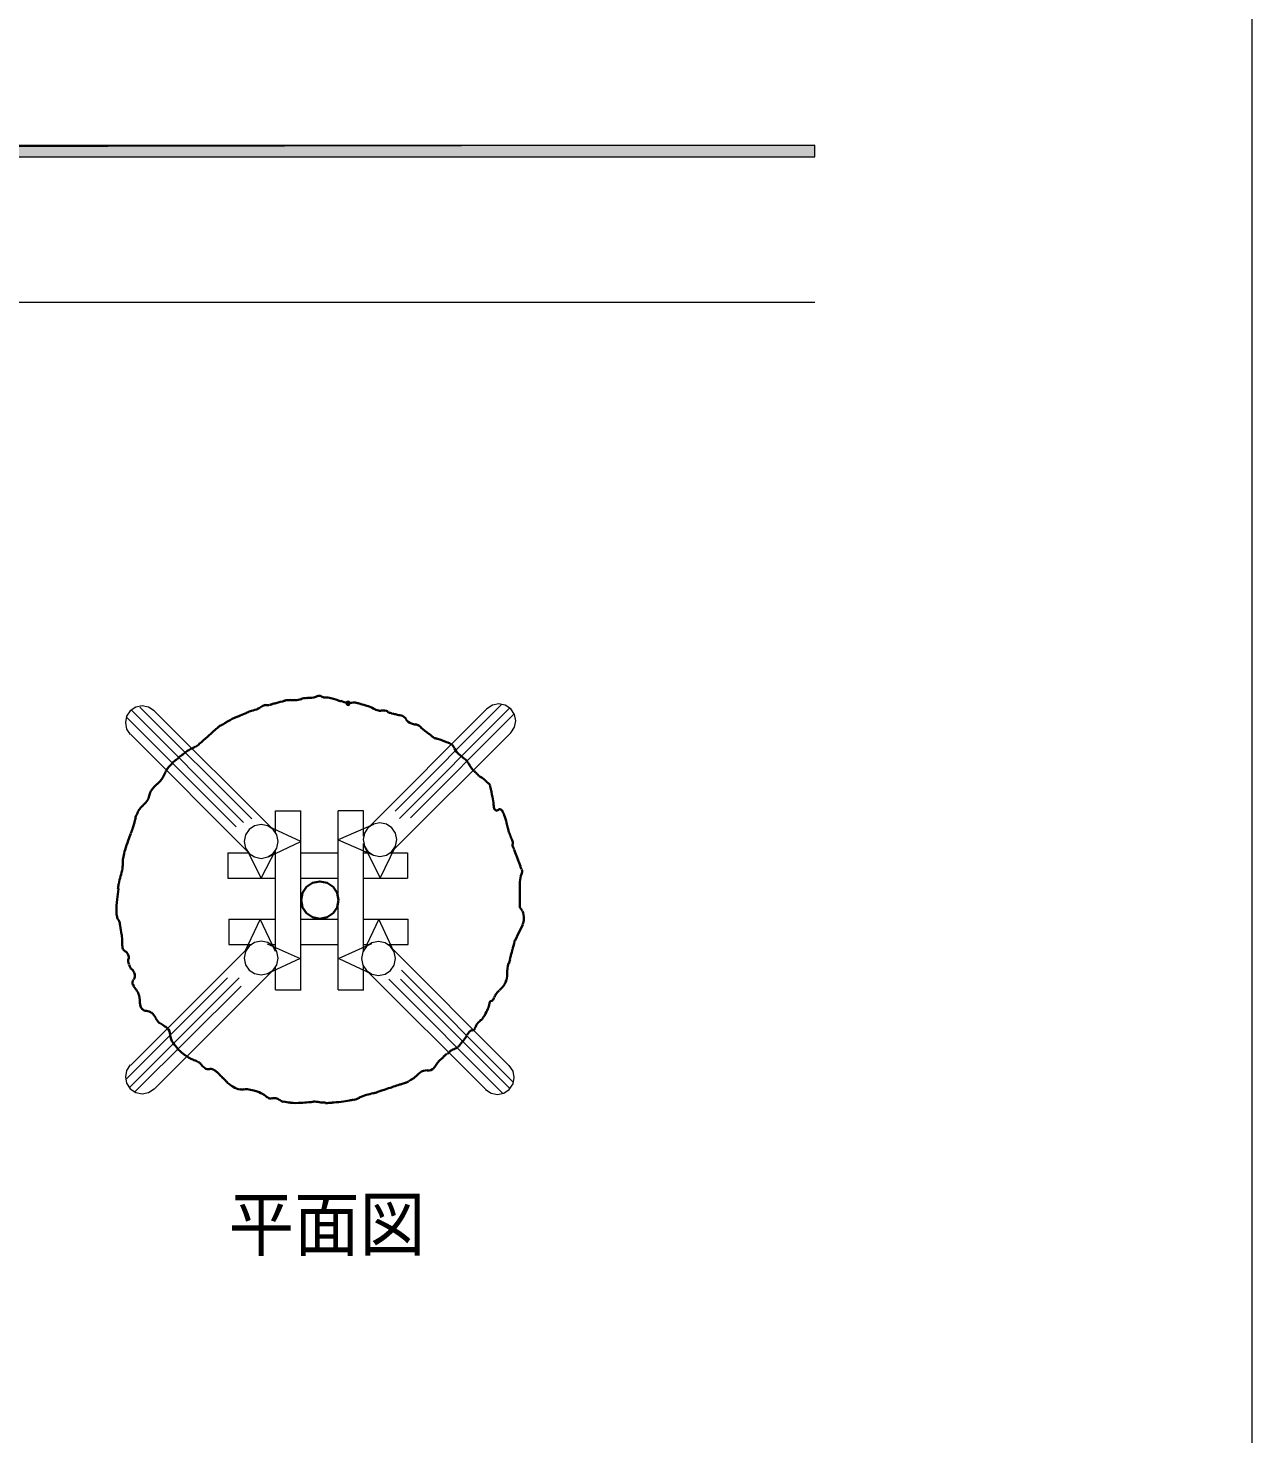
# Model space of a CAD drawing. Header units: millimetres. Extents: x 0 to 420, y 0 to 297.
# Drawn here: x 347.4 to 420.2, y 129.6 to 213.3 of the extents above; entities that cross this region are included whole.
import ezdxf
from ezdxf.enums import TextEntityAlignment as Align

# ---------------------------------------------------------------- set-up
doc = ezdxf.new("R2010")
doc.units = ezdxf.units.MM
doc.styles.add('kst32b', font='NotoSansJP-Variable.ttf')

msp = doc.modelspace()

# ---------------------------------------------------------------- hatches: boundary and pattern name
h = msp.add_hatch(color=7)
h.paths.add_polyline_path([(394.166, 205.634), (394.166, 206.333), (26.183, 205.634), (394.166, 205.634)])
h.paths.add_polyline_path([(394.166, 206.333), (26.183, 205.634), (26.183, 206.333), (394.166, 206.333)])
msp.add_hatch(color=7).paths.add_polyline_path([(366.395, 173.249), (366.332, 173.228), (366.289, 173.186), (366.268, 173.122), (366.289, 173.059), (366.332, 173.016), (366.395, 172.995), (366.459, 173.016), (366.501, 173.059), (366.522, 173.122), (366.501, 173.186), (366.459, 173.228), (366.395, 173.249)])

# ---------------------------------------------------------------- linework, layer by layer
at = {"lineweight": 13}
for points in [[(0.191, 0), (0.191, 296.968), (420.158, 296.968), (420.158, 0)], [(362.225, 164.899), (362.146, 165.29), (361.931, 165.61), (361.611, 165.825), (361.22, 165.904), (360.828, 165.825), (360.509, 165.61), (360.293, 165.29), (360.214, 164.899), (360.293, 164.508), (360.509, 164.188), (360.828, 163.973), (361.22, 163.893), (361.611, 163.973), (361.931, 164.188), (362.146, 164.508)], [(369.295, 165.005), (369.216, 165.396), (369, 165.716), (368.681, 165.931), (368.289, 166.01), (367.898, 165.931), (367.578, 165.716), (367.363, 165.396), (367.284, 165.005), (367.363, 164.613), (367.578, 164.294), (367.898, 164.078), (368.289, 163.999), (368.681, 164.078), (369, 164.294), (369.216, 164.613)], [(362.225, 157.956), (362.146, 158.348), (361.931, 158.667), (361.611, 158.883), (361.22, 158.962), (360.828, 158.883), (360.509, 158.667), (360.293, 158.348), (360.214, 157.956), (360.293, 157.565), (360.509, 157.245), (360.828, 157.03), (361.22, 156.951), (361.611, 157.03), (361.931, 157.245), (362.146, 157.565)], [(369.21, 157.935), (369.131, 158.326), (368.916, 158.646), (368.596, 158.861), (368.205, 158.941), (367.813, 158.861), (367.494, 158.646), (367.278, 158.326), (367.199, 157.935), (367.278, 157.544), (367.494, 157.224), (367.813, 157.009), (368.205, 156.93), (368.596, 157.009), (368.916, 157.224), (369.131, 157.544)]]:
    msp.add_lwpolyline(points, close=True, dxfattribs=at)
at = {"lineweight": 0}
for points in [[(394.166, 205.634), (394.166, 206.333), (26.183, 205.634)], [(394.166, 206.333), (26.183, 205.634), (26.183, 206.333)], [(366.395, 173.249), (366.332, 173.228), (366.289, 173.186), (366.268, 173.122), (366.289, 173.059), (366.332, 173.016), (366.395, 172.995), (366.459, 173.016), (366.501, 173.059), (366.522, 173.122), (366.501, 173.186), (366.459, 173.228)]]:
    msp.add_lwpolyline(points, close=True, dxfattribs=at)
at = {"lineweight": 13}
for points in [[(394.166, 196.977), (26.183, 196.977)], [(354.861, 172.68), (354.528, 172.9), (354.15, 172.974), (353.772, 172.9), (353.439, 172.68), (353.218, 172.347), (353.145, 171.969), (353.218, 171.59), (353.439, 171.258)], [(360.172, 166.031), (353.504, 172.72)], [(360.659, 166.243), (354.012, 172.889)], [(354.859, 172.678), (361.929, 165.608)], [(367.58, 165.714), (374.65, 172.783)], [(369.189, 166.709), (375.539, 173.059)], [(369.443, 166.264), (376.005, 172.826)], [(370.099, 166.306), (376.28, 172.487)], [(376.07, 171.363), (376.291, 171.696), (376.365, 172.074), (376.291, 172.453), (376.07, 172.785), (375.737, 173.006), (375.359, 173.08), (374.981, 173.006), (374.648, 172.785)], [(359.728, 165.777), (353.208, 172.297)], [(360.532, 164.19), (353.462, 171.259)], [(368.998, 164.296), (376.068, 171.365)], [(362.077, 166.73), (363.58, 166.73)], [(362.077, 165.439), (362.077, 166.73)], [(363.58, 156.062), (363.58, 166.73)], [(367.305, 165.206), (367.305, 166.73), (365.802, 166.73)], [(365.802, 156.062), (365.802, 166.73)], [(361.696, 163.999), (363.58, 164.888), (361.696, 165.777)], [(367.898, 165.904), (365.802, 164.994), (367.898, 164.084)], [(359.241, 164.211), (359.241, 162.708)], [(359.241, 164.211), (360.489, 164.211)], [(360.341, 164.444), (361.23, 162.708), (362.119, 164.444)], [(361.971, 164.211), (362.077, 164.211)], [(362.077, 158.496), (362.077, 164.338)], [(363.58, 164.211), (365.802, 164.211)], [(367.305, 158.348), (367.305, 164.782)], [(367.305, 164.211), (367.665, 164.211)], [(367.369, 164.592), (368.3, 162.708), (369.21, 164.592)], [(368.914, 164.211), (369.93, 164.211)], [(369.93, 164.211), (369.93, 162.708)], [(359.241, 162.708), (362.056, 162.708)], [(363.58, 162.708), (365.802, 162.708)], [(367.305, 162.708), (369.93, 162.708)], [(359.304, 160.274), (359.304, 158.771)], [(359.304, 160.274), (362.077, 160.274)], [(362.077, 158.348), (361.167, 160.274), (360.257, 158.348)], [(363.58, 160.274), (365.802, 160.274)], [(369.125, 158.348), (368.215, 160.274), (367.305, 158.348)], [(367.305, 160.274), (369.972, 160.274)], [(369.972, 158.771), (369.972, 160.274)], [(360.532, 158.644), (353.462, 151.575)], [(359.304, 158.771), (360.659, 158.771)], [(361.59, 158.813), (363.537, 157.925), (361.59, 157.014)], [(361.802, 158.771), (362.077, 158.771)], [(363.58, 158.771), (365.802, 158.771)], [(367.792, 158.813), (365.845, 157.925), (367.792, 157.014)], [(367.305, 158.771), (367.686, 158.771)], [(368.745, 158.771), (369.972, 158.771)], [(375.984, 151.553), (368.914, 158.623)], [(362.077, 156.062), (362.077, 157.395)], [(367.305, 156.062), (367.305, 157.48)], [(359.22, 156.781), (353.166, 150.728)], [(359.918, 156.781), (353.378, 150.241)], [(354.859, 150.156), (361.929, 157.247)], [(367.517, 157.205), (374.587, 150.135)], [(368.808, 156.697), (375.602, 149.902)], [(369.507, 156.697), (376.026, 150.177)], [(369.57, 157.247), (376.237, 150.558)], [(360.024, 156.295), (353.716, 149.987)], [(362.077, 156.062), (363.601, 156.062)], [(365.802, 156.062), (367.326, 156.062)], [(353.439, 151.598), (353.218, 151.265), (353.145, 150.887), (353.218, 150.508), (353.439, 150.176), (353.772, 149.955), (354.15, 149.881), (354.528, 149.955), (354.861, 150.176)], [(374.563, 150.133), (374.896, 149.912), (375.274, 149.839), (375.653, 149.912), (375.985, 150.133), (376.206, 150.466), (376.28, 150.844), (376.206, 151.223), (375.985, 151.555)]]:
    msp.add_lwpolyline(points, dxfattribs=at)
at = {"lineweight": 30}
for points in [[(362.61, 173.267), (362.484, 173.234), (362.358, 173.201), (362.233, 173.166), (362.107, 173.131)], [(362.755, 173.308), (362.714, 173.299), (362.672, 173.291), (362.632, 173.281), (362.591, 173.271)], [(362.939, 173.309), (362.895, 173.312), (362.852, 173.312), (362.808, 173.309), (362.765, 173.303)], [(362.938, 173.323), (363.006, 173.316), (363.074, 173.313), (363.142, 173.313), (363.21, 173.317)], [(363.215, 173.298), (363.317, 173.309), (363.419, 173.324), (363.519, 173.343), (363.619, 173.367)], [(363.93, 173.439), (363.849, 173.434), (363.769, 173.425), (363.689, 173.411), (363.61, 173.392)], [(363.989, 173.418), (363.975, 173.418), (363.962, 173.418), (363.949, 173.418), (363.935, 173.418)], [(363.979, 173.44), (364.008, 173.44), (364.036, 173.44), (364.064, 173.44), (364.093, 173.44)], [(364.105, 173.44), (364.23, 173.448), (364.352, 173.471), (364.471, 173.508), (364.585, 173.559)], [(364.812, 173.534), (364.756, 173.558), (364.696, 173.567), (364.636, 173.56), (364.578, 173.539)], [(364.842, 173.505), (364.836, 173.514), (364.829, 173.523), (364.821, 173.53), (364.813, 173.536)], [(364.837, 173.501), (364.843, 173.492), (364.85, 173.483), (364.858, 173.476), (364.867, 173.47)], [(364.871, 173.496), (364.909, 173.479), (364.947, 173.467), (364.988, 173.462), (365.028, 173.462)], [(365.367, 173.435), (365.283, 173.45), (365.198, 173.458), (365.112, 173.461), (365.027, 173.458)], [(365.962, 173.237), (365.819, 173.293), (365.673, 173.341), (365.526, 173.383), (365.376, 173.417)], [(365.958, 173.262), (366.058, 173.224), (366.16, 173.194), (366.265, 173.17), (366.37, 173.154)], [(359.984, 172.398), (359.94, 172.38), (359.897, 172.361), (359.855, 172.342), (359.812, 172.322)], [(360.368, 172.554), (360.271, 172.517), (360.175, 172.478), (360.079, 172.439), (359.983, 172.4)], [(360.657, 172.673), (360.584, 172.649), (360.513, 172.625), (360.441, 172.599), (360.37, 172.572)], [(360.656, 172.664), (360.752, 172.695), (360.847, 172.727), (360.943, 172.76), (361.037, 172.794)], [(361.033, 172.803), (361.101, 172.831), (361.167, 172.864), (361.23, 172.902), (361.291, 172.945)], [(361.475, 173.026), (361.425, 173.012), (361.377, 172.992), (361.332, 172.968), (361.289, 172.939)], [(361.594, 173.01), (361.567, 173.015), (361.539, 173.016), (361.511, 173.015), (361.484, 173.01)], [(361.591, 173.023), (361.618, 173.018), (361.645, 173.016), (361.672, 173.018), (361.699, 173.023)], [(361.717, 173.022), (361.755, 173.032), (361.793, 173.043), (361.831, 173.054), (361.869, 173.066)], [(362.093, 173.135), (362.033, 173.118), (361.974, 173.101), (361.914, 173.082), (361.855, 173.064)], [(366.367, 173.151), (366.432, 173.145), (366.497, 173.143), (366.562, 173.146), (366.626, 173.152)], [(366.87, 173.155), (366.81, 173.162), (366.75, 173.164), (366.69, 173.163), (366.63, 173.157)], [(367.119, 173.095), (367.061, 173.109), (367.003, 173.122), (366.945, 173.133), (366.886, 173.142)], [(367.552, 172.958), (367.444, 172.992), (367.336, 173.024), (367.227, 173.055), (367.118, 173.084)], [(367.925, 172.798), (367.833, 172.849), (367.739, 172.895), (367.643, 172.935), (367.544, 172.97)], [(367.912, 172.801), (367.981, 172.764), (368.052, 172.732), (368.125, 172.705), (368.2, 172.684)], [(368.215, 172.689), (368.268, 172.68), (368.322, 172.678), (368.375, 172.683), (368.427, 172.695)], [(368.6, 172.681), (368.556, 172.694), (368.51, 172.699), (368.465, 172.697), (368.42, 172.687)], [(368.759, 172.629), (368.723, 172.646), (368.686, 172.662), (368.649, 172.677), (368.611, 172.691)], [(368.753, 172.603), (368.785, 172.589), (368.818, 172.575), (368.851, 172.562), (368.884, 172.549)], [(368.877, 172.563), (368.893, 172.557), (368.908, 172.552), (368.924, 172.546), (368.94, 172.541)], [(368.94, 172.535), (368.966, 172.526), (368.992, 172.517), (369.018, 172.508), (369.045, 172.499)], [(369.049, 172.512), (369.104, 172.494), (369.16, 172.479), (369.217, 172.467), (369.275, 172.458)], [(369.543, 172.386), (369.476, 172.406), (369.407, 172.422), (369.338, 172.436), (369.269, 172.447)], [(369.842, 172.195), (369.783, 172.263), (369.715, 172.32), (369.638, 172.366), (369.554, 172.399)], [(358.659, 171.689), (358.6, 171.646), (358.543, 171.601), (358.49, 171.551), (358.44, 171.499)], [(358.805, 171.794), (358.765, 171.771), (358.725, 171.747), (358.685, 171.722), (358.646, 171.696)], [(359.146, 171.977), (359.06, 171.93), (358.975, 171.883), (358.89, 171.835), (358.805, 171.787)], [(359.631, 172.25), (359.507, 172.186), (359.384, 172.121), (359.261, 172.056), (359.138, 171.99)], [(359.815, 172.33), (359.771, 172.309), (359.727, 172.288), (359.683, 172.266), (359.64, 172.244)], [(369.83, 172.176), (369.898, 172.095), (369.977, 172.024), (370.064, 171.964), (370.159, 171.916)], [(370.163, 171.919), (370.223, 171.896), (370.284, 171.878), (370.346, 171.865), (370.409, 171.856)], [(370.538, 171.819), (370.504, 171.839), (370.469, 171.855), (370.432, 171.866), (370.394, 171.872)], [(370.736, 171.691), (370.692, 171.725), (370.646, 171.759), (370.601, 171.792), (370.555, 171.824)], [(371.211, 171.293), (371.09, 171.39), (370.969, 171.487), (370.848, 171.583), (370.726, 171.678)], [(357.319, 170.533), (357.376, 170.572), (357.433, 170.613), (357.488, 170.655), (357.543, 170.697)], [(357.539, 170.713), (357.665, 170.815), (357.79, 170.917), (357.914, 171.02), (358.038, 171.125)], [(358.028, 171.127), (358.13, 171.218), (358.23, 171.312), (358.326, 171.41), (358.418, 171.511)], [(371.422, 171.124), (371.37, 171.17), (371.318, 171.215), (371.265, 171.26), (371.211, 171.304)], [(371.43, 171.126), (371.446, 171.113), (371.463, 171.1), (371.479, 171.087), (371.496, 171.076)], [(371.485, 171.067), (371.496, 171.061), (371.507, 171.056), (371.518, 171.052), (371.53, 171.049)], [(371.701, 171.009), (371.658, 171.021), (371.615, 171.031), (371.571, 171.04), (371.527, 171.048)], [(372.306, 170.797), (372.159, 170.855), (372.011, 170.909), (371.861, 170.959), (371.709, 171.005)], [(372.548, 170.661), (372.492, 170.701), (372.434, 170.738), (372.373, 170.77), (372.31, 170.799)], [(356.337, 169.903), (356.289, 169.863), (356.241, 169.823), (356.193, 169.783), (356.146, 169.742)], [(356.413, 169.967), (356.391, 169.95), (356.369, 169.932), (356.347, 169.915), (356.326, 169.897)], [(356.609, 170.111), (356.564, 170.078), (356.52, 170.044), (356.477, 170.011), (356.433, 169.976)], [(356.819, 170.262), (356.766, 170.224), (356.712, 170.186), (356.659, 170.148), (356.606, 170.109)], [(357.044, 170.402), (356.983, 170.371), (356.923, 170.338), (356.865, 170.303), (356.808, 170.265)], [(357.047, 170.401), (357.116, 170.435), (357.183, 170.472), (357.249, 170.511), (357.313, 170.553)], [(372.729, 170.448), (372.691, 170.511), (372.647, 170.57), (372.596, 170.624), (372.54, 170.672)], [(372.732, 170.427), (372.787, 170.331), (372.848, 170.24), (372.916, 170.154), (372.99, 170.072)], [(373.005, 170.093), (373.08, 170.018), (373.158, 169.946), (373.238, 169.877), (373.321, 169.812)], [(355.365, 168.699), (355.411, 168.775), (355.454, 168.854), (355.493, 168.934), (355.528, 169.016)], [(355.647, 169.234), (355.613, 169.187), (355.582, 169.137), (355.554, 169.085), (355.531, 169.032)], [(355.88, 169.492), (355.819, 169.427), (355.759, 169.359), (355.7, 169.291), (355.644, 169.221)], [(356.15, 169.754), (356.082, 169.695), (356.015, 169.634), (355.95, 169.571), (355.886, 169.507)], [(373.505, 169.632), (373.463, 169.681), (373.418, 169.727), (373.371, 169.771), (373.321, 169.811)], [(373.615, 169.446), (373.59, 169.492), (373.563, 169.537), (373.534, 169.58), (373.502, 169.621)], [(373.604, 169.461), (373.628, 169.417), (373.654, 169.374), (373.683, 169.332), (373.713, 169.292)], [(373.706, 169.284), (373.75, 169.231), (373.795, 169.179), (373.841, 169.128), (373.889, 169.077)], [(373.906, 169.079), (373.956, 169.028), (374.007, 168.978), (374.059, 168.93), (374.112, 168.882)], [(355.024, 168.308), (354.933, 168.229), (354.849, 168.142), (354.774, 168.048), (354.707, 167.948)], [(355.029, 168.313), (355.128, 168.398), (355.22, 168.492), (355.304, 168.593), (355.379, 168.701)], [(374.104, 168.873), (374.153, 168.832), (374.202, 168.792), (374.252, 168.753), (374.304, 168.716)], [(374.543, 168.538), (374.483, 168.588), (374.423, 168.636), (374.361, 168.682), (374.298, 168.728)], [(374.759, 168.335), (374.708, 168.385), (374.657, 168.434), (374.605, 168.482), (374.551, 168.529)], [(374.842, 168.246), (374.826, 168.271), (374.809, 168.296), (374.79, 168.319), (374.77, 168.341)], [(374.855, 168.173), (374.85, 168.19), (374.845, 168.206), (374.838, 168.221), (374.83, 168.237)], [(374.988, 167.54), (374.955, 167.697), (374.92, 167.854), (374.884, 168.011), (374.847, 168.168)], [(354.201, 167.072), (354.281, 167.139), (354.354, 167.213), (354.419, 167.293), (354.477, 167.38)], [(354.476, 167.392), (354.513, 167.46), (354.544, 167.531), (354.568, 167.604), (354.587, 167.679)], [(354.693, 167.953), (354.656, 167.885), (354.625, 167.813), (354.6, 167.74), (354.581, 167.664)], [(375.048, 167.084), (375.04, 167.2), (375.027, 167.316), (375.01, 167.432), (374.988, 167.547)], [(353.817, 166.503), (353.796, 166.451), (353.776, 166.398), (353.756, 166.345), (353.739, 166.291)], [(353.967, 166.807), (353.929, 166.73), (353.892, 166.654), (353.857, 166.576), (353.823, 166.498)], [(354.214, 167.061), (354.147, 167.004), (354.087, 166.94), (354.035, 166.87), (353.99, 166.794)], [(375.054, 167.084), (375.06, 167.011), (375.07, 166.94), (375.085, 166.869), (375.105, 166.799)], [(375.121, 166.812), (375.134, 166.783), (375.155, 166.759), (375.18, 166.742), (375.21, 166.732), (375.242, 166.73), (375.272, 166.737), (375.3, 166.752), (375.323, 166.773)], [(375.541, 166.746), (375.521, 166.773), (375.495, 166.794), (375.465, 166.808), (375.433, 166.814), (375.399, 166.813), (375.368, 166.803), (375.339, 166.786), (375.315, 166.763)], [(375.683, 166.466), (375.654, 166.538), (375.623, 166.608), (375.588, 166.677), (375.551, 166.744)], [(353.475, 165.392), (353.506, 165.47), (353.536, 165.549), (353.564, 165.628), (353.591, 165.707)], [(353.588, 165.708), (353.609, 165.771), (353.628, 165.835), (353.646, 165.899), (353.663, 165.963)], [(353.759, 166.278), (353.734, 166.198), (353.711, 166.118), (353.688, 166.037), (353.667, 165.956)], [(375.826, 166.001), (375.794, 166.12), (375.759, 166.238), (375.721, 166.355), (375.68, 166.471)], [(375.892, 165.697), (375.875, 165.774), (375.857, 165.85), (375.839, 165.926), (375.82, 166.003)], [(375.902, 165.685), (375.911, 165.646), (375.92, 165.608), (375.93, 165.569), (375.941, 165.531)], [(353.31, 164.951), (353.262, 164.811), (353.216, 164.671), (353.173, 164.531), (353.132, 164.39)], [(353.473, 165.38), (353.43, 165.273), (353.389, 165.165), (353.349, 165.057), (353.311, 164.948)], [(375.939, 165.534), (375.963, 165.457), (375.99, 165.382), (376.021, 165.307), (376.056, 165.235)], [(376.149, 164.956), (376.129, 165.027), (376.104, 165.096), (376.076, 165.165), (376.044, 165.231)], [(376.195, 164.736), (376.194, 164.794), (376.189, 164.851), (376.18, 164.908), (376.168, 164.964)], [(353.025, 163.987), (353.012, 163.907), (353.002, 163.826), (352.997, 163.745), (352.997, 163.664)], [(353.128, 164.396), (353.1, 164.292), (353.074, 164.188), (353.05, 164.083), (353.028, 163.978)], [(376.174, 164.738), (376.175, 164.693), (376.18, 164.648), (376.19, 164.603), (376.203, 164.56)], [(376.218, 164.553), (376.23, 164.519), (376.241, 164.485), (376.254, 164.452), (376.266, 164.418)], [(376.28, 164.401), (376.513, 163.788)], [(352.862, 162.826), (352.895, 162.939), (352.924, 163.052), (352.95, 163.166), (352.971, 163.281)], [(352.969, 163.298), (352.982, 163.389), (352.991, 163.481), (352.996, 163.573), (352.996, 163.666)], [(376.494, 163.811), (376.531, 163.715), (376.568, 163.619), (376.606, 163.523), (376.644, 163.427)], [(376.708, 163.239), (376.691, 163.288), (376.674, 163.336), (376.655, 163.384), (376.636, 163.432)], [(376.714, 162.95), (376.736, 163.016), (376.745, 163.085), (376.742, 163.154), (376.725, 163.221)], [(352.743, 162.359), (352.731, 162.286), (352.72, 162.213), (352.709, 162.14), (352.7, 162.067)], [(352.865, 162.838), (352.831, 162.722), (352.8, 162.606), (352.774, 162.489), (352.752, 162.37)], [(376.618, 162.475), (376.618, 161.777), (376.618, 161.036)], [(376.718, 162.96), (376.675, 162.846), (376.644, 162.728), (376.625, 162.608), (376.619, 162.486)], [(352.728, 162.079), (352.709, 161.921), (352.691, 161.764), (352.675, 161.606), (352.659, 161.448)], [(352.651, 161.446), (352.636, 161.262), (352.624, 161.077), (352.618, 160.893), (352.615, 160.708)], [(352.615, 160.708), (352.618, 160.633), (352.624, 160.558), (352.636, 160.484), (352.651, 160.41)], [(376.597, 161.047), (376.601, 161.014), (376.611, 160.983), (376.627, 160.955), (376.648, 160.93)], [(376.759, 160.761), (376.738, 160.81), (376.711, 160.855), (376.679, 160.897), (376.642, 160.936)], [(376.851, 160.306), (376.846, 160.42), (376.831, 160.533), (376.806, 160.645), (376.77, 160.754)], [(352.65, 160.41), (352.663, 160.364), (352.682, 160.32), (352.705, 160.278), (352.732, 160.238)], [(352.814, 160.054), (352.8, 160.1), (352.782, 160.144), (352.759, 160.186), (352.732, 160.225)], [(352.841, 159.877), (352.834, 159.921), (352.825, 159.965), (352.816, 160.008), (352.806, 160.051)], [(352.912, 159.366), (352.894, 159.495), (352.876, 159.625), (352.856, 159.754), (352.836, 159.883)], [(376.788, 159.935), (376.555, 159.47), (376.343, 159.004)], [(376.77, 159.952), (376.806, 160.036), (376.831, 160.124), (376.846, 160.214), (376.851, 160.306)], [(352.954, 158.893), (352.954, 159.01), (352.949, 159.127), (352.94, 159.244), (352.927, 159.36)], [(376.319, 159.023), (376.308, 159), (376.299, 158.976), (376.29, 158.952), (376.282, 158.928)], [(352.954, 158.897), (352.955, 158.812), (352.96, 158.727), (352.97, 158.642), (352.983, 158.558)], [(352.98, 158.563), (352.998, 158.505), (353.028, 158.453), (353.07, 158.41), (353.12, 158.377)], [(353.31, 158.157), (353.279, 158.222), (353.236, 158.281), (353.183, 158.33), (353.121, 158.369)], [(353.352, 157.887), (353.356, 157.955), (353.353, 158.022), (353.341, 158.088), (353.321, 158.152)], [(376.048, 157.988), (376.06, 158.038), (376.073, 158.088), (376.085, 158.138), (376.096, 158.188)], [(376.161, 158.448), (376.145, 158.383), (376.129, 158.317), (376.114, 158.252), (376.098, 158.186)], [(376.301, 158.936), (376.266, 158.816), (376.233, 158.695), (376.201, 158.575), (376.17, 158.454)], [(353.32, 157.906), (353.314, 157.826), (353.316, 157.746), (353.327, 157.666), (353.345, 157.588)], [(353.362, 157.575), (353.391, 157.494), (353.43, 157.418), (353.478, 157.346), (353.534, 157.282)], [(353.696, 157.014), (353.67, 157.092), (353.634, 157.165), (353.589, 157.233), (353.535, 157.295)], [(375.938, 157.642), (375.897, 157.486), (375.87, 157.327), (375.857, 157.167), (375.86, 157.005)], [(376.038, 157.874), (376.017, 157.813), (375.996, 157.751), (375.976, 157.69), (375.957, 157.629)], [(376.014, 157.891), (376.022, 157.915), (376.03, 157.94), (376.038, 157.965), (376.045, 157.99)], [(353.633, 156.671), (353.593, 156.601), (353.572, 156.525), (353.569, 156.446), (353.586, 156.368)], [(353.639, 156.685), (353.683, 156.761), (353.709, 156.844), (353.716, 156.931), (353.703, 157.019)], [(375.686, 156.377), (375.711, 156.418), (375.735, 156.459), (375.758, 156.502), (375.779, 156.544)], [(375.766, 156.538), (375.81, 156.647), (375.839, 156.761), (375.854, 156.877), (375.855, 156.995)], [(353.602, 156.377), (353.626, 156.318), (353.656, 156.262), (353.691, 156.209), (353.731, 156.159)], [(353.925, 155.851), (353.882, 155.932), (353.833, 156.009), (353.779, 156.083), (353.72, 156.153)], [(354.008, 155.302), (354.011, 155.444), (353.995, 155.585), (353.96, 155.723), (353.906, 155.854)], [(375.23, 155.854), (375.191, 155.801), (375.158, 155.744), (375.131, 155.684), (375.112, 155.621)], [(375.391, 156.034), (375.345, 155.991), (375.301, 155.947), (375.258, 155.901), (375.217, 155.854)], [(375.398, 156.042), (375.44, 156.08), (375.48, 156.121), (375.519, 156.163), (375.556, 156.207)], [(375.56, 156.198), (375.594, 156.241), (375.627, 156.286), (375.659, 156.331), (375.69, 156.377)], [(354.014, 155.291), (354.016, 155.19), (354.037, 155.092), (354.078, 155), (354.137, 154.918)], [(354.142, 154.931), (354.197, 154.881), (354.26, 154.844), (354.329, 154.821), (354.403, 154.813)], [(354.706, 154.698), (354.64, 154.747), (354.566, 154.783), (354.488, 154.805), (354.405, 154.813)], [(374.523, 154.566), (374.572, 154.659), (374.62, 154.752), (374.666, 154.846), (374.712, 154.941)], [(374.711, 154.938), (374.743, 155.012), (374.77, 155.088), (374.791, 155.166), (374.806, 155.245)], [(374.875, 155.408), (374.849, 155.373), (374.827, 155.335), (374.812, 155.294), (374.802, 155.252)], [(374.94, 155.425), (374.925, 155.421), (374.91, 155.415), (374.897, 155.406), (374.886, 155.395)], [(374.939, 155.408), (374.957, 155.412), (374.974, 155.419), (374.991, 155.429), (375.005, 155.44)], [(374.983, 155.445), (375.018, 155.48), (375.047, 155.521), (375.069, 155.565), (375.085, 155.612)], [(354.957, 154.392), (354.905, 154.48), (354.845, 154.563), (354.778, 154.641), (354.705, 154.712)], [(354.947, 154.386), (354.998, 154.3), (355.057, 154.218), (355.123, 154.142), (355.196, 154.072)], [(355.208, 154.083), (355.265, 154.038), (355.325, 153.997), (355.388, 153.961), (355.454, 153.93)], [(374.088, 154.064), (374.062, 154.027), (374.039, 153.989), (374.018, 153.95), (374, 153.909)], [(374.279, 154.254), (374.23, 154.212), (374.183, 154.168), (374.139, 154.12), (374.098, 154.07)], [(374.279, 154.255), (374.321, 154.29), (374.361, 154.329), (374.397, 154.371), (374.43, 154.415)], [(374.432, 154.418), (374.456, 154.453), (374.478, 154.489), (374.5, 154.525), (374.52, 154.562)], [(355.639, 153.786), (355.595, 153.826), (355.547, 153.862), (355.496, 153.894), (355.441, 153.92)], [(355.811, 153.407), (355.797, 153.514), (355.764, 153.615), (355.713, 153.709), (355.645, 153.792)], [(355.812, 153.392), (355.827, 153.262), (355.861, 153.137), (355.913, 153.018), (355.982, 152.907)], [(373.052, 152.804), (373.121, 152.886), (373.189, 152.97), (373.255, 153.054), (373.321, 153.139)], [(373.324, 153.143), (373.365, 153.199), (373.405, 153.256), (373.443, 153.314), (373.48, 153.373)], [(373.6, 153.56), (373.567, 153.518), (373.536, 153.475), (373.506, 153.431), (373.478, 153.386)], [(373.761, 153.672), (373.712, 153.652), (373.667, 153.625), (373.626, 153.593), (373.59, 153.554)], [(373.782, 153.646), (373.831, 153.667), (373.876, 153.693), (373.917, 153.726), (373.953, 153.765)], [(373.937, 153.785), (373.961, 153.817), (373.983, 153.851), (374.002, 153.886), (374.018, 153.923)], [(355.983, 152.912), (356.051, 152.822), (356.12, 152.733), (356.191, 152.646), (356.264, 152.559)], [(356.255, 152.569), (356.294, 152.526), (356.334, 152.484), (356.376, 152.443), (356.419, 152.404)], [(356.423, 152.394), (356.492, 152.335), (356.563, 152.278), (356.635, 152.222), (356.708, 152.168)], [(372.449, 152.379), (372.3, 152.252)], [(372.701, 152.542), (372.629, 152.513), (372.56, 152.479), (372.494, 152.438), (372.432, 152.392)], [(372.699, 152.543), (372.762, 152.568), (372.821, 152.6), (372.877, 152.637), (372.93, 152.68)], [(372.942, 152.687), (372.973, 152.717), (373.004, 152.748), (373.034, 152.78), (373.063, 152.813)], [(356.705, 152.181), (356.77, 152.134), (356.837, 152.089), (356.905, 152.046), (356.974, 152.005)], [(356.974, 152), (357.032, 151.968), (357.092, 151.938), (357.153, 151.912), (357.216, 151.888)], [(357.481, 151.767), (357.418, 151.801), (357.354, 151.832), (357.289, 151.86), (357.223, 151.885)], [(357.674, 151.603), (357.634, 151.651), (357.588, 151.695), (357.539, 151.734), (357.486, 151.768)], [(357.67, 151.601), (357.713, 151.55), (357.761, 151.502), (357.813, 151.46), (357.869, 151.423)], [(371.494, 151.418), (371.547, 151.475), (371.594, 151.536), (371.636, 151.602), (371.671, 151.671)], [(371.837, 151.865), (371.789, 151.819), (371.748, 151.769), (371.711, 151.714), (371.681, 151.656)], [(372.068, 152.061), (371.835, 151.871)], [(372.161, 152.167), (372.133, 152.143), (372.106, 152.12), (372.078, 152.097), (372.051, 152.073)], [(372.278, 152.267), (372.247, 152.242), (372.216, 152.216), (372.186, 152.19), (372.155, 152.164)], [(357.863, 151.404), (357.934, 151.37), (358.01, 151.349), (358.088, 151.342), (358.167, 151.349)], [(358.434, 151.296), (358.375, 151.331), (358.311, 151.354), (358.244, 151.363), (358.175, 151.357)], [(358.587, 151.176), (358.549, 151.209), (358.51, 151.241), (358.471, 151.272), (358.431, 151.303)], [(358.754, 151.019), (358.71, 151.06), (358.666, 151.101), (358.622, 151.141), (358.576, 151.18)], [(358.927, 150.833), (358.883, 150.881), (358.838, 150.928), (358.793, 150.974), (358.747, 151.019)], [(358.939, 150.838), (358.99, 150.782), (359.041, 150.728), (359.094, 150.674), (359.147, 150.621)], [(359.153, 150.608), (359.25, 150.519), (359.353, 150.437), (359.461, 150.362), (359.574, 150.295)], [(369.819, 150.535), (369.864, 150.555), (369.909, 150.575), (369.953, 150.596), (369.997, 150.618)], [(369.998, 150.641), (370.066, 150.676), (370.133, 150.713), (370.199, 150.75), (370.266, 150.788)], [(370.256, 150.792), (370.298, 150.819), (370.338, 150.85), (370.375, 150.883), (370.41, 150.919)], [(370.661, 151.128), (370.599, 151.078), (370.539, 151.025), (370.482, 150.97), (370.428, 150.911)], [(371.113, 151.278), (370.991, 151.272), (370.872, 151.246), (370.759, 151.2), (370.655, 151.134)], [(371.104, 151.257), (371.21, 151.264), (371.312, 151.292), (371.406, 151.339), (371.489, 151.406)], [(359.554, 150.287), (359.654, 150.237), (359.756, 150.196), (359.862, 150.162), (359.97, 150.138)], [(359.972, 150.147), (360.033, 150.138), (360.095, 150.135), (360.157, 150.138), (360.219, 150.146)], [(360.478, 150.146), (360.413, 150.154), (360.349, 150.156), (360.284, 150.153), (360.22, 150.145)], [(360.895, 150.037), (360.795, 150.069), (360.693, 150.097), (360.59, 150.121), (360.486, 150.141)], [(361.309, 149.869), (361.206, 149.921), (361.1, 149.969), (360.993, 150.012), (360.885, 150.052)], [(361.501, 149.734), (361.458, 149.773), (361.411, 149.809), (361.363, 149.841), (361.312, 149.87)], [(367.485, 149.812), (367.376, 149.777), (367.269, 149.739), (367.164, 149.697), (367.06, 149.651)], [(367.873, 149.915), (367.777, 149.89), (367.682, 149.864), (367.587, 149.837), (367.492, 149.809)], [(367.876, 149.897), (367.934, 149.913), (367.992, 149.929), (368.05, 149.946), (368.108, 149.965)], [(368.098, 149.979), (368.156, 149.998), (368.214, 150.018), (368.273, 150.038), (368.33, 150.059)], [(368.602, 150.145), (368.536, 150.123), (368.469, 150.1), (368.402, 150.076), (368.336, 150.053)], [(369, 150.261), (368.9, 150.234), (368.8, 150.205), (368.7, 150.175), (368.601, 150.143)], [(368.995, 150.284), (369.09, 150.31), (369.185, 150.337), (369.279, 150.366), (369.373, 150.396)], [(369.379, 150.397), (369.418, 150.41), (369.457, 150.424), (369.496, 150.439), (369.535, 150.453)], [(369.533, 150.436), (369.605, 150.464), (369.677, 150.493), (369.749, 150.522), (369.821, 150.552)], [(361.505, 149.738), (361.537, 149.709), (361.573, 149.684), (361.61, 149.662), (361.649, 149.643)], [(361.638, 149.628), (361.688, 149.613), (361.738, 149.606), (361.79, 149.609), (361.84, 149.621)], [(362.089, 149.613), (362.03, 149.624), (361.969, 149.627), (361.909, 149.621), (361.85, 149.606)], [(362.321, 149.506), (362.269, 149.546), (362.213, 149.58), (362.154, 149.607), (362.091, 149.628)], [(362.325, 149.511), (362.373, 149.475), (362.424, 149.445), (362.479, 149.422), (362.536, 149.405)], [(362.542, 149.413), (362.646, 149.392), (362.75, 149.376), (362.855, 149.364), (362.96, 149.356)], [(362.966, 149.34), (363.126, 149.333), (363.285, 149.331), (363.445, 149.333), (363.605, 149.339)], [(363.587, 149.339), (363.7, 149.346), (363.813, 149.355), (363.926, 149.366), (364.039, 149.379)], [(364.327, 149.394), (364.259, 149.393), (364.191, 149.39), (364.123, 149.384), (364.056, 149.377)], [(364.685, 149.387), (364.596, 149.4), (364.507, 149.409), (364.417, 149.414), (364.327, 149.415)], [(364.683, 149.381), (364.774, 149.369), (364.865, 149.359), (364.956, 149.354), (365.047, 149.352)], [(365.041, 149.331), (365.142, 149.331), (365.244, 149.334), (365.346, 149.338), (365.447, 149.343)], [(365.437, 149.352), (365.572, 149.361), (365.707, 149.372), (365.842, 149.384), (365.976, 149.398)], [(365.99, 149.408), (366.112, 149.422), (366.234, 149.438), (366.355, 149.455), (366.476, 149.473)], [(366.481, 149.487), (366.54, 149.498), (366.599, 149.509), (366.658, 149.523), (366.717, 149.537)], [(366.715, 149.51), (366.806, 149.537), (366.895, 149.567), (366.983, 149.601), (367.07, 149.638)]]:
    msp.add_lwpolyline(points, dxfattribs=at)
msp.add_lwpolyline([(365.823, 161.406), (365.736, 161.839), (365.498, 162.192), (365.145, 162.43), (364.712, 162.518), (364.28, 162.43), (363.926, 162.192), (363.688, 161.839), (363.601, 161.406), (363.688, 160.974), (363.926, 160.621), (364.28, 160.383), (364.712, 160.295), (365.145, 160.383), (365.498, 160.621), (365.736, 160.974)], close=True, dxfattribs=at)

# ---------------------------------------------------------------- texts
at = {"style": 'kst32b'}
msp.add_text('平面図', height=3.1187, dxfattribs=at).set_placement((359.283, 140.568), (370.978, 140.568), align=Align.FIT)

doc.saveas('drawing.dxf')
